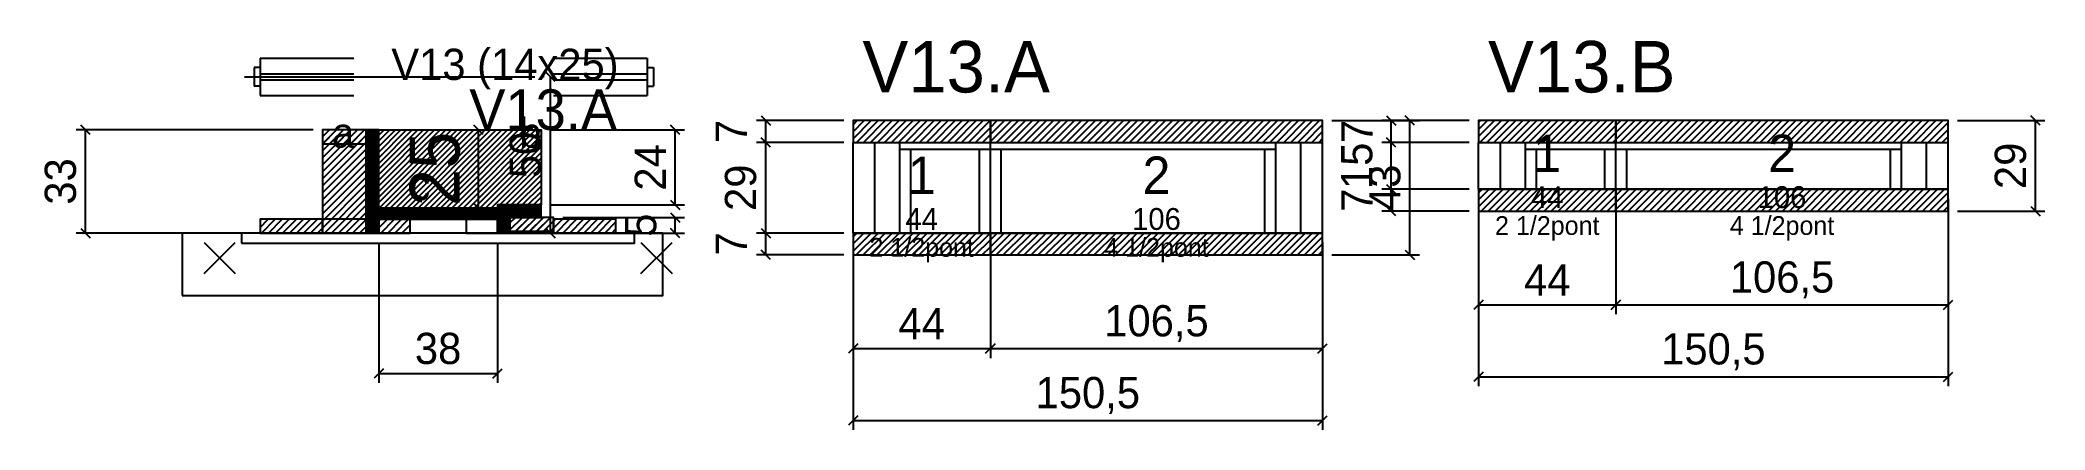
# Model space of a CAD drawing. Extents: x -69 to 574, y -92 to 33.
import ezdxf
from ezdxf.enums import TextEntityAlignment as Align

# ---------------------------------------------------------------- set-up
doc = ezdxf.new("R2010")
doc.units = 0
for name, color, linetype in [('5', 5, 'Continuous'), ('barrote', 126, 'Continuous'), ('CONCRETO', 251, 'Continuous'), ('COTA', 241, 'Continuous'), ('Cota Seção (2x)', 241, 'Continuous'), ('detalhes', 7, 'Continuous'), ('Hachura', 251, 'Continuous'), ('Madeira', 126, 'Continuous'), ('NOMENCLATURA', 7, 'Continuous'), ('Painéis', 200, 'Continuous'), ('presilha', 224, 'Continuous'), ('SARR_2.2x7', 40, 'Continuous'), ('SARR_3.5x7', 81, 'Continuous'), ('SCO-___-LAJ', 224, 'Continuous'), ('TENSOR', 224, 'Continuous'), ('texto', 7, 'Continuous'), ('Texto Seção', 7, 'Continuous')]:
    doc.layers.add(name, color=color, linetype=linetype)
doc.dimstyles.new('PAINEL', dxfattribs={"dimtxt": 10, "dimasz": 3, "dimexe": 3, "dimexo": 3, "dimgap": 3, "dimtad": 1, "dimblk": 'OBLIQUE', "dimblk1": 'OBLIQUE', "dimcen": 2.5, "dimclrd": 4, "dimclre": 4, "dimclrt": 240, "dimazin": 3, "dimtfac": 1, "dimtmove": 0, "dimatfit": 3})
doc.dimstyles.new('SECAO2X', dxfattribs={"dimtxt": 16, "dimasz": 3, "dimexe": 3, "dimexo": 3, "dimgap": 3, "dimtad": 1, "dimblk": 'OBLIQUE', "dimblk1": 'OBLIQUE', "dimcen": 2.5, "dimclrd": 4, "dimclre": 4, "dimclrt": 240, "dimazin": 3, "dimtfac": 1, "dimtmove": 0, "dimatfit": 3})

# ---------------------------------------------------------------- blocks, each defined once
blk = doc.blocks.new('_OBLIQUE')
at = {"color": 0, "linetype": 'BYBLOCK'}
blk.add_line((-0.5, -0.5), (0.5, 0.5), dxfattribs=at)

msp = doc.modelspace()

# ---------------------------------------------------------------- hatches: boundary and pattern name
at = {"layer": 'COTA'}
h = msp.add_hatch(dxfattribs=at)
h.set_pattern_fill('ANSI31', scale=0.5)
h.paths.add_polyline_path([(192, 0), (236, 0), (236, 7), (192, 7)])
h = msp.add_hatch(dxfattribs=at)
h.set_pattern_fill('ANSI31', scale=0.5)
h.paths.add_polyline_path([(236, 0), (342.5, 0), (342.5, 7), (236, 7)])
h = msp.add_hatch(dxfattribs=at)
h.set_pattern_fill('ANSI31', scale=0.5)
h.paths.add_polyline_path([(392.5, 0), (436.5, 0), (436.5, 7), (392.5, 7)])
h = msp.add_hatch(dxfattribs=at)
h.set_pattern_fill('ANSI31', scale=0.5)
h.paths.add_polyline_path([(436.5, 0), (543, 0), (543, 7), (436.5, 7)])
h = msp.add_hatch(dxfattribs=at)
h.set_pattern_fill('ANSI31', scale=0.4)
h.paths.add_polyline_path([(40, -21), (40, 4), (92, 4), (92, -20), (78, -20), (78, -21)])
h = msp.add_hatch(dxfattribs=at)
h.set_pattern_fill('ANSI31', scale=0.5)
h.paths.add_polyline_path([(392.5, -22), (436.5, -22), (436.5, -15), (392.5, -15)])
h = msp.add_hatch(dxfattribs=at)
h.set_pattern_fill('ANSI31', scale=0.5)
h.paths.add_polyline_path([(436.5, -22), (543, -22), (543, -15), (436.5, -15)])
h = msp.add_hatch(dxfattribs=at)
h.set_pattern_fill('ANSI31', scale=0.5)
h.paths.add_polyline_path([(192, -36), (236, -36), (236, -29), (192, -29)])
h = msp.add_hatch(dxfattribs=at)
h.set_pattern_fill('ANSI31', scale=0.5)
h.paths.add_polyline_path([(236, -36), (342.5, -36), (342.5, -29), (236, -29)])
at = {"layer": 'Hachura'}
h = msp.add_hatch(dxfattribs=at)
h.set_pattern_fill('ANSI31', scale=0.5)
h.paths.add_polyline_path([(22, -29), (36, -29), (36, 4), (22, 4)])
h = msp.add_hatch(dxfattribs=at)
h.set_pattern_fill('ANSI31', scale=0.5)
h.paths.add_polyline_path([(22, -0.4), (36, -0.4), (36, 4), (22, 4)])
h = msp.add_hatch(dxfattribs=at)
h.set_pattern_fill('SOLID')
h.paths.add_polyline_path([(36, -29), (40, -29), (40, 4), (36, 4)])
h = msp.add_hatch(dxfattribs=at)
h.set_pattern_fill('ANSI31', scale=0.5)
h.paths.add_polyline_path([(2, -29), (22, -29), (22, -24.6), (2, -24.6)])
h = msp.add_hatch(dxfattribs=at)
h.set_pattern_fill('SOLID')
h.paths.add_polyline_path([(40, -24.6), (78, -24.6), (78, -21), (40, -21)])
h = msp.add_hatch(dxfattribs=at)
h.set_pattern_fill('ANSI31', scale=0.5)
h.paths.add_polyline_path([(40, -29), (50, -29), (50, -24.6), (40, -24.6)])
h = msp.add_hatch(dxfattribs=at)
h.set_pattern_fill('SOLID')
h.paths.add_polyline_path([(78, -24), (92, -24), (92, -20), (78, -20)])
h = msp.add_hatch(dxfattribs=at)
h.set_pattern_fill('SOLID')
h.paths.add_polyline_path([(78, -29), (82, -29), (82, -24), (78, -24)])
h = msp.add_hatch(dxfattribs=at)
h.set_pattern_fill('ANSI31', scale=0.5)
h.paths.add_polyline_path([(82, -29), (96, -29), (96, -24), (82, -24)])
h = msp.add_hatch(dxfattribs=at)
h.set_pattern_fill('ANSI31', scale=0.5)
h.paths.add_polyline_path([(82, -28.4), (96, -28.4), (96, -24), (82, -24)])
h = msp.add_hatch(dxfattribs=at)
h.set_pattern_fill('ANSI31', scale=0.5)
h.paths.add_polyline_path([(96, -29), (116, -29), (116, -24.6), (96, -24.6)])

# ---------------------------------------------------------------- linework, layer by layer
for p, q in [((2, 27), (32, 27)), ((2, 27), (2, 15)), ((96, 27), (126, 27)), ((126, 27), (126, 15)), ((0, 24), (0, 18)), ((2, 24), (0, 24)), ((2, 22), (32, 22)), ((2, 20), (32, 20)), ((96, 22), (126, 22)), ((96, 20), (126, 20)), ((126, 24), (128, 24)), ((128, 24), (128, 18)), ((2, 18), (0, 18)), ((2, 15), (32, 15)), ((96, 15), (126, 15)), ((126, 18), (128, 18))]:
    msp.add_line(p, q)
at = {"layer": 'barrote'}
msp.add_lwpolyline([(-23, -49), (131, -49), (131, -29), (-23, -29)], close=True, dxfattribs=at)
at = {"layer": 'CONCRETO'}
msp.add_lwpolyline([(40, -21), (40, 4), (92, 4), (92, -20), (78, -20), (78, -21)], close=True, dxfattribs=at)
at = {"layer": 'Madeira'}
for points in [[(22, -29), (36, -29), (36, 4), (22, 4)], [(22, -0.4), (36, -0.4), (36, 4), (22, 4)], [(2, -29), (22, -29), (22, -24.6), (2, -24.6)], [(22, -29), (36, -29), (36, -24.6), (22, -24.6)], [(40, -29), (50, -29), (50, -24.6), (40, -24.6)], [(68, -29), (78, -29), (78, -24.6), (68, -24.6)], [(82, -29), (96, -29), (96, -24), (82, -24)], [(82, -28.4), (96, -28.4), (96, -24), (82, -24)], [(96, -29), (116, -29), (116, -24.6), (96, -24.6)]]:
    msp.add_lwpolyline(points, close=True, dxfattribs=at)
at = {"layer": 'Painéis'}
for p, q in [((192, 0), (236, 0)), ((192, -29), (192, 0)), ((236, -29), (236, 0)), ((236, -29), (236, 0)), ((236, 0), (342.5, 0)), ((236, -29), (236, 0)), ((342.5, -29), (342.5, 0)), ((392.5, 0), (436.5, 0)), ((392.5, -15), (392.5, 0)), ((436.5, -15), (436.5, 0)), ((436.5, -15), (436.5, 0)), ((436.5, 0), (543, 0)), ((436.5, -15), (436.5, 0)), ((543, -15), (543, 0)), ((392.5, -15), (436.5, -15)), ((436.5, -15), (543, -15)), ((192, -29), (236, -29)), ((236, -29), (342.5, -29))]:
    msp.add_line(p, q, dxfattribs=at)
for points in [[(36, -29), (40, -29), (40, 4), (36, 4)], [(40, -24.6), (78, -24.6), (78, -21), (40, -21)], [(78, -24), (92, -24), (92, -20), (78, -20)], [(78, -29), (82, -29), (82, -24), (78, -24)]]:
    msp.add_lwpolyline(points, close=True, dxfattribs=at)
at = {"layer": 'presilha'}
for p, q in [((-16, -42), (-6, -32)), ((-16, -32), (-6, -42)), ((124, -42), (134, -32)), ((124, -32), (134, -42))]:
    msp.add_line(p, q, dxfattribs=at)
at = {"layer": 'SARR_2.2x7'}
for p, q in [((199, -29), (199, 0)), ((335.5, -29), (335.5, 0)), ((399.5, -15), (399.5, 0)), ((536, -15), (536, 0)), ((207, -2.2), (236, -2.2)), ((236, -2.2), (327.5, -2.2)), ((407.5, -2.2), (436.5, -2.2)), ((436.5, -2.2), (528, -2.2))]:
    msp.add_line(p, q, dxfattribs=at)
at = {"layer": 'SARR_3.5x7'}
for p, q in [((207, -29), (207, 0)), ((236, -29), (236, 0)), ((236, -29), (236, 0)), ((327.5, -29), (327.5, 0)), ((407.5, -15), (407.5, 0)), ((436.5, -15), (436.5, 0)), ((436.5, -15), (436.5, 0)), ((528, -15), (528, 0)), ((210.5, -29), (210.5, -2.2)), ((232.5, -29), (232.5, -2.2)), ((239.5, -29), (239.5, -2.2)), ((324, -29), (324, -2.2)), ((411, -15), (411, -2.2)), ((433, -15), (433, -2.2)), ((440, -15), (440, -2.2)), ((524.5, -15), (524.5, -2.2)), ((407.5, -15), (411, -15)), ((433, -15), (436.5, -15)), ((436.5, -15), (440, -15)), ((524.5, -15), (528, -15)), ((207, -29), (210.5, -29)), ((232.5, -29), (236, -29)), ((236, -29), (239.5, -29)), ((324, -29), (327.5, -29))]:
    msp.add_line(p, q, dxfattribs=at)
at = {"layer": 'SCO-___-LAJ'}
for points in [[(192, 0), (236, 0), (236, 7), (192, 7)], [(236, 0), (342.5, 0), (342.5, 7), (236, 7)], [(392.5, 0), (436.5, 0), (436.5, 7), (392.5, 7)], [(436.5, 0), (543, 0), (543, 7), (436.5, 7)], [(392.5, -22), (436.5, -22), (436.5, -15), (392.5, -15)], [(436.5, -22), (543, -22), (543, -15), (436.5, -15)], [(-4, -32.2), (122, -32.2), (122, -29), (-4, -29)], [(192, -36), (236, -36), (236, -29), (192, -29)], [(236, -36), (342.5, -36), (342.5, -29), (236, -29)]]:
    msp.add_lwpolyline(points, close=True, dxfattribs=at)
at = {"layer": 'TENSOR'}
msp.add_line((-3, 21), (90, 21), dxfattribs=at)

# ---------------------------------------------------------------- texts
at = {"layer": '5'}
for s, height, p in [('1', 12, (414.5, -3.5)), ('2', 12, (489.75, -3.5)), ('1', 12, (214, -10.5)), ('2', 12, (289.25, -10.5)), ('44', 7, (414.5, -17.5)), ('106', 7, (489.75, -17.5)), ('44', 7, (214, -24.5)), ('106', 7, (289.25, -24.5))]:
    msp.add_text(s, height=height, dxfattribs=at).set_placement(p, align=Align.MIDDLE_CENTER)
at = {"layer": 'detalhes'}
for s, p in [('b', (85, -1.7)), ('a', (25, -1.7)), ('c', (50, -18.5))]:
    msp.add_text(s, height=9.6, dxfattribs=at).set_placement(p)
at = {"layer": 'NOMENCLATURA'}
for s, p in [('V13.A', (195, 16)), ('V13.B', (395.5, 16))]:
    msp.add_text(s, height=16.5, dxfattribs=at).set_placement(p)
at = {"layer": 'texto', "char_height": 6, "attachment_point": 5}
for s, insert in [('2 1/2pont', (414.5, -27.5)), ('4 1/2pont', (489.75, -27.5)), ('2 1/2pont', (214, -34.5)), ('4 1/2pont', (289.25, -34.5))]:
    msp.add_mtext(s, dxfattribs=dict(at, insert=insert))
at = {"layer": 'Texto Seção'}
for s, height, p in [('V13 (14x25)', 10, (44, 20)), ('V13.A', 13, (69, 4))]:
    msp.add_text(s, height=height, dxfattribs=at).set_placement(p)

# ---------------------------------------------------------------- dimensions: what is measured, and where the dimension line sits
at = {"layer": 'COTA'}
for base, p1, p2 in [((95, -29), (96, -29), (96, 21)), ((164, 0), (192, 0), (192, 7)), ((370.5, -36), (342.5, -36), (342.5, 7)), ((364.5, 0), (392.5, 0), (392.5, 7)), ((571, -22), (543, -22), (543, 7)), ((-54, -29), (2, -29), (22, 4)), ((135, -20), (92, -20), (92, 4)), ((164, -29), (192, -29), (192, 0)), ((364.5, -15), (392.5, -15), (392.5, 0)), ((364.5, -22), (392.5, -22), (392.5, -15)), ((135, -29), (96, -29), (96, -24)), ((164, -36), (192, -36), (192, -29))]:
    msp.add_linear_dim(base=base, p1=p1, p2=p2, angle=90, dimstyle='PAINEL', dxfattribs=at).render()
for base, p1, p2 in [((392.5, -52), (392.5, -15), (436.5, -15)), ((392.5, -75), (392.5, -15), (543, -15)), ((436.5, -52), (436.5, -15), (543, -15)), ((40, -74), (40, -29), (78, -29)), ((192, -66), (192, -29), (236, -29)), ((192, -89), (192, -29), (342.5, -29)), ((236, -66), (236, -29), (342.5, -29))]:
    msp.add_linear_dim(base=base, p1=p1, p2=p2, dimstyle='PAINEL', dxfattribs=at).render()
at = {"layer": 'Cota Seção (2x)'}
msp.add_linear_dim(base=(72, -21), p1=(40, -21), p2=(40, 4), angle=90, dimstyle='SECAO2X', dxfattribs=at).render()

doc.saveas('drawing.dxf')
